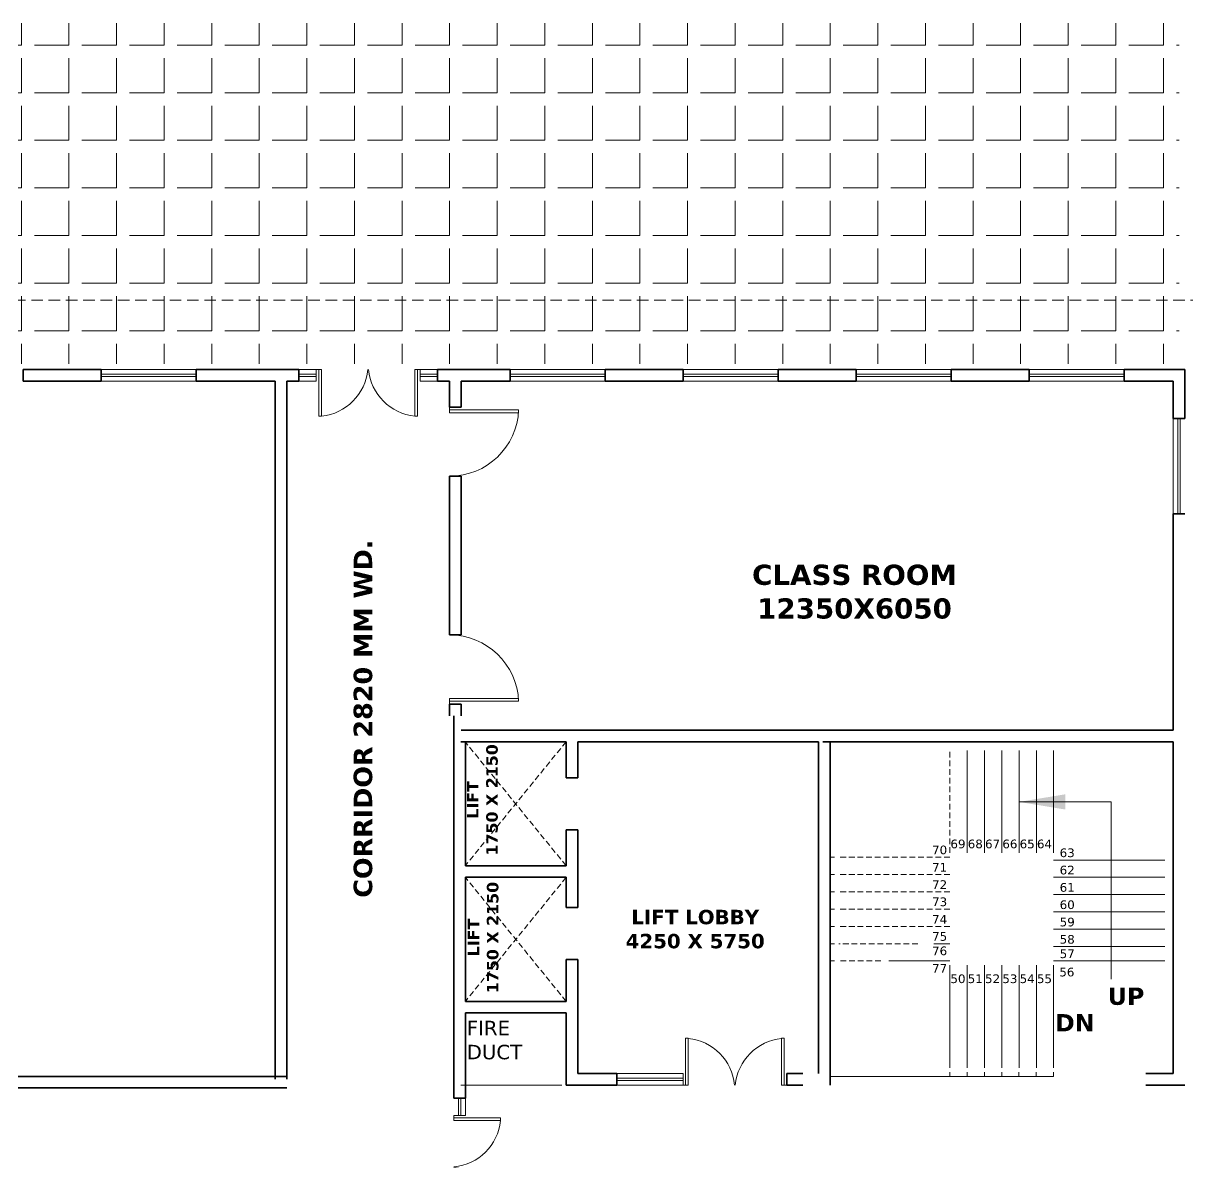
# Model space of a CAD drawing. Header units: millimetres. Extents: x -907591 to 4513934, y -12317808 to 1850003.
# Drawn here: x -408099 to -387910, y -5525306 to -5505561 of the extents above; entities that cross this region are included whole.
import ezdxf

# ---------------------------------------------------------------- set-up
doc = ezdxf.new("R2010")
doc.units = ezdxf.units.MM
doc.header["$LTSCALE"] = 2
doc.header["$MEASUREMENT"] = 0
doc.linetypes.add('DASHED2', pattern=[0.375, 0.25, -0.125])
doc.linetypes.add('HIDDEN', pattern=[0.375, 0.25, -0.125])
doc.layers.add('AEROW', color=7, linetype='Continuous', lineweight=15, true_color=0x0d0d0d)
doc.layers.add('DOT', color=7, linetype='DASHED2', lineweight=0, true_color=0x89067c)
for name, color, linetype, lineweight in [('DOOR', 27, 'Continuous', 5), ('DUCT', 37, 'Continuous', 35), ('glass', 5, 'Continuous', 15), ('HAT', 42, 'Continuous', 5), ('SILL', 74, 'Continuous', 9), ('STAIR', 252, 'Continuous', 9), ('TEXT', 7, 'Continuous', 13), ('WAll', 250, 'Continuous', 35)]:
    doc.layers.add(name, color=color, linetype=linetype, lineweight=lineweight)
doc.styles.add('INNER DIM', font='', dxfattribs={"height": 250})
doc.styles.add('style2', font='')
doc.styles.get('INNER DIM').set_extended_font_data('Arial Narrow', bold=True)
doc.styles.get('style2').set_extended_font_data('Verdana')
doc.dimstyles.new('INNER DIM', dxfattribs={"dimscale": 0, "dimtxt": 250, "dimasz": 100, "dimexe": 50, "dimexo": 50, "dimgap": 50, "dimtad": 0, "dimdec": 0, "dimzin": 0, "dimdsep": 46, "dimtxsty": 'INNER DIM', "dimblk": 'ARCHTICK', "dimcen": 100, "dimdle": 50, "dimclrd": 256, "dimclre": 256, "dimclrt": 256, "dimadec": 0, "dimazin": 0, "dimtfac": 1, "dimtdec": 0, "dimtix": 1, "dimtmove": 2, "dimatfit": 3, "dimfxl": 50, "dimfxlon": 1, "dimtolj": 1, "dimtzin": 0, "dimlwd": -1, "dimlwe": -1, "dimarcsym": 1})

# ---------------------------------------------------------------- blocks, each defined once
blk = doc.blocks.new('1000 DOOR R')
at = {"layer": 'DOOR', "color": 252, "ltscale": 200}
for p, q in [((-900, -900), (0, -900)), ((-900, -900), (-900, -950)), ((-900, -950), (0, -950)), ((0, -1000), (0, -900))]:
    blk.add_line(p, q, dxfattribs=at)
blk.add_arc((96, -1003), 1001, 95.4612, 174.0988, dxfattribs=at)
blk = doc.blocks.new('A$C44E84F5B')
at = {"layer": 'SILL', "ltscale": 0.1, "extrusion": (0, 0, -1), "xscale": -0.8999999999990947, "yscale": 0.8999999999990947, "zscale": -0.900000000403865, "rotation": 180}
blk.add_blockref('1000 DOOR R', (0, 900), dxfattribs=at)
at = {"layer": 'SILL', "ltscale": 0.1, "extrusion": (0, 0, -1), "xscale": 0.8999999999990947, "yscale": 0.8999999999990947, "zscale": -0.900000000403865}
blk.add_blockref('1000 DOOR R', (0, 900), dxfattribs=at)
blk = doc.blocks.new('A$C378B1DF0')
at = {"layer": 'DOOR', "ltscale": 0.1}
for p, q in [((1100, 0), (1100, 1196)), ((1150, 0), (1150, 1199)), ((1200, 0), (1100, 0))]:
    blk.add_line(p, q, dxfattribs=at)
blk.add_arc((1200, 0), 1200, 92.388, 180, dxfattribs=at)
blk = doc.blocks.new('_ArchTick')
at = {"color": 0, "linetype": 'ByBlock', "const_width": 0.15}
blk.add_lwpolyline([(-0.5, -0.5), (0.5, 0.5)], dxfattribs=at)

msp = doc.modelspace()

# ---------------------------------------------------------------- hatches: boundary and pattern name
at = {"layer": 'HAT', "ltscale": 100}
h = msp.add_hatch(dxfattribs=at)
h.set_pattern_fill('ANGLE', color=256, scale=3000, style=0)
h.set_pattern_definition([(180, (-2287481.95, 738485.4), (0, 825), [600, -225]), (90, (-2287481.95, 738485.4), (825, 5e-14), [600, -225])])
h.paths.add_polyline_path([(-388059, -5505561), (-444789, -5505561), (-444789, -5511461), (-388059, -5511461)])

# ---------------------------------------------------------------- linework, layer by layer
at = {"layer": 'DOT', "ltscale": 400}
msp.add_line((-386759, -5510361), (-408980, -5510361), dxfattribs=at)
at = {"layer": 'DUCT', "ltscale": 100}
for p, q in [((-389009, -5511561), (-387959, -5511561)), ((-389009, -5511761), (-389009, -5511561)), ((-387959, -5512411), (-387959, -5511561)), ((-388159, -5511761), (-389009, -5511761)), ((-388159, -5512411), (-388159, -5511761)), ((-387959, -5512411), (-388159, -5512411)), ((-388159, -5514061), (-387959, -5514061)), ((-388159, -5514061), (-388159, -5514811))]:
    msp.add_line(p, q, dxfattribs=at)
for points in [[(-408099, -5511561), (-406749, -5511561), (-406749, -5511761), (-408099, -5511761)], [(-398009, -5511561), (-396659, -5511561), (-396659, -5511761), (-398009, -5511761)], [(-395009, -5511561), (-393659, -5511561), (-393659, -5511761), (-395009, -5511761)], [(-392009, -5511561), (-390659, -5511561), (-390659, -5511761), (-392009, -5511761)]]:
    msp.add_lwpolyline(points, close=True, dxfattribs=at)
for points in [[(-403729, -5511761), (-405099, -5511761), (-405099, -5511561), (-403319, -5511561), (-403319, -5511761), (-403529, -5511761)], [(-400709, -5511761), (-400919, -5511761), (-400919, -5511561), (-399659, -5511561), (-399659, -5511761), (-400509, -5511761)]]:
    msp.add_lwpolyline(points, dxfattribs=at)
at = {"layer": 'glass', "ltscale": 100}
for p, q in [((-405099, -5511641), (-406749, -5511641)), ((-405099, -5511681), (-406749, -5511681)), ((-403319, -5511641), (-403019, -5511641)), ((-403319, -5511681), (-403019, -5511681)), ((-401219, -5511641), (-400919, -5511641)), ((-401219, -5511681), (-400919, -5511681)), ((-398009, -5511641), (-399659, -5511641)), ((-398009, -5511681), (-399659, -5511681)), ((-395009, -5511641), (-396659, -5511641)), ((-395009, -5511681), (-396659, -5511681)), ((-392009, -5511641), (-393659, -5511641)), ((-392009, -5511681), (-393659, -5511681)), ((-389009, -5511641), (-390659, -5511641)), ((-389009, -5511681), (-390659, -5511681)), ((-388079, -5514061), (-388079, -5512411)), ((-388039, -5514061), (-388039, -5512411)), ((-397810, -5523841), (-396660, -5523841)), ((-397810, -5523881), (-396660, -5523881)), ((-400554, -5524486), (-400554, -5524186)), ((-400514, -5524486), (-400514, -5524186))]:
    msp.add_line(p, q, dxfattribs=at)
at = {"layer": 'SILL', "ltscale": 100}
for p, q in [((-405099, -5511561), (-406749, -5511561)), ((-403319, -5511561), (-403019, -5511561)), ((-403019, -5511761), (-403019, -5511561)), ((-401219, -5511561), (-400919, -5511561)), ((-401219, -5511761), (-401219, -5511561)), ((-398009, -5511561), (-399659, -5511561)), ((-395009, -5511561), (-396659, -5511561)), ((-392009, -5511561), (-393659, -5511561)), ((-389009, -5511561), (-390659, -5511561)), ((-405099, -5511761), (-406758, -5511761)), ((-403319, -5511761), (-403019, -5511761)), ((-401219, -5511761), (-400919, -5511761)), ((-398009, -5511761), (-399668, -5511761)), ((-395009, -5511761), (-396668, -5511761)), ((-392009, -5511761), (-393668, -5511761)), ((-389009, -5511761), (-390668, -5511761)), ((-388159, -5514061), (-388159, -5512411)), ((-400434, -5524486), (-400434, -5523211)), ((-397810, -5523761), (-396660, -5523761)), ((-396660, -5523761), (-396660, -5523961)), ((-397810, -5523961), (-396660, -5523961)), ((-400634, -5524486), (-400434, -5524486))]:
    msp.add_line(p, q, dxfattribs=at)
at = {"layer": 'STAIR', "linetype": 'HIDDEN', "ltscale": 200}
for p, q in [((-398686, -5520161), (-400439, -5518011)), ((-398686, -5518011), (-400436, -5520161)), ((-392034, -5519936), (-392034, -5518161)), ((-392034, -5520011), (-393959, -5520011)), ((-398686, -5522511), (-400434, -5520361)), ((-398686, -5520361), (-400434, -5522511)), ((-392034, -5520311), (-393959, -5520311)), ((-392034, -5520611), (-393959, -5520611)), ((-392034, -5520911), (-393959, -5520911)), ((-392034, -5521211), (-393959, -5521211)), ((-392588, -5521511), (-393959, -5521511)), ((-393229, -5521811), (-393959, -5521811))]:
    msp.add_line(p, q, dxfattribs=at)
at = {"layer": 'STAIR', "ltscale": 100}
for p, q in [((-391734, -5519936), (-391734, -5518161)), ((-391434, -5519936), (-391434, -5518161)), ((-391134, -5519936), (-391134, -5518161)), ((-390834, -5519936), (-390834, -5518161)), ((-390534, -5519936), (-390534, -5518161)), ((-390234, -5519936), (-390234, -5518161)), ((-394034, -5520011), (-394109, -5520011)), ((-390234, -5520061), (-388309, -5520061)), ((-394034, -5520311), (-394109, -5520311)), ((-390234, -5520361), (-388309, -5520361)), ((-394034, -5520611), (-394109, -5520611)), ((-390234, -5520661), (-388309, -5520661)), ((-394034, -5520911), (-394109, -5520911)), ((-390234, -5520961), (-388309, -5520961)), ((-394034, -5521211), (-394109, -5521211)), ((-390234, -5521261), (-388309, -5521261)), ((-394034, -5521511), (-394109, -5521511)), ((-394034, -5521511), (-394109, -5521511)), ((-392034, -5521511), (-392314, -5521511)), ((-390234, -5521561), (-388309, -5521561)), ((-394034, -5521811), (-394109, -5521811)), ((-394034, -5521811), (-394109, -5521811)), ((-392034, -5521811), (-393093, -5521811)), ((-392034, -5521886), (-392034, -5523661)), ((-391734, -5521886), (-391734, -5523661)), ((-391434, -5521886), (-391434, -5523661)), ((-391134, -5521886), (-391134, -5523661)), ((-390834, -5521886), (-390834, -5523661)), ((-390534, -5521886), (-390534, -5523661)), ((-390234, -5521811), (-388309, -5521811)), ((-390234, -5521886), (-390234, -5523661)), ((-390235, -5523811), (-394109, -5523811)), ((-392035, -5523736), (-392035, -5523811)), ((-391735, -5523736), (-391735, -5523811)), ((-391435, -5523736), (-391435, -5523811)), ((-391135, -5523736), (-391135, -5523811)), ((-390835, -5523736), (-390835, -5523811)), ((-390535, -5523736), (-390535, -5523811)), ((-390235, -5523736), (-390235, -5523811)), ((-400510, -5523961), (-398760, -5523961))]:
    msp.add_line(p, q, dxfattribs=at)
at = {"layer": 'WAll', "ltscale": 100}
for p, q in [((-403729, -5523861), (-403729, -5511761)), ((-403529, -5523861), (-403529, -5511761)), ((-400709, -5511761), (-400709, -5512211)), ((-400509, -5511761), (-400509, -5512211)), ((-400709, -5512211), (-400509, -5512211)), ((-400709, -5512211), (-400509, -5512211)), ((-400709, -5513411), (-400709, -5516161)), ((-400709, -5513411), (-400509, -5513411)), ((-400509, -5513411), (-400509, -5516161)), ((-388159, -5517811), (-388159, -5514811)), ((-400709, -5516161), (-400509, -5516161)), ((-400709, -5517361), (-400509, -5517361)), ((-400709, -5517361), (-400709, -5517561)), ((-400634, -5524186), (-400634, -5517561)), ((-400509, -5517361), (-400509, -5517561)), ((-400509, -5517811), (-388159, -5517811)), ((-400510, -5518011), (-398686, -5518011)), ((-400434, -5518011), (-400434, -5520161)), ((-398686, -5518636), (-398686, -5518011)), ((-394309, -5518011), (-398486, -5518011)), ((-398486, -5518636), (-398486, -5518011)), ((-394310, -5523761), (-394310, -5518011)), ((-394309, -5523761), (-394309, -5518011)), ((-394234, -5518011), (-388159, -5518011)), ((-394109, -5523961), (-394109, -5518011)), ((-388159, -5523761), (-388159, -5518011)), ((-398686, -5518636), (-398486, -5518636)), ((-398686, -5520161), (-398686, -5519536)), ((-398686, -5519536), (-398486, -5519536)), ((-398486, -5520886), (-398486, -5519536)), ((-400434, -5520161), (-398686, -5520161)), ((-400434, -5520361), (-400434, -5522511)), ((-400434, -5520361), (-398686, -5520361)), ((-398686, -5520361), (-398686, -5520886)), ((-398686, -5520886), (-398686, -5520361)), ((-398686, -5520886), (-398486, -5520886)), ((-398686, -5521786), (-398686, -5522311)), ((-398686, -5522511), (-398686, -5521786)), ((-398686, -5521786), (-398486, -5521786)), ((-398486, -5523761), (-398486, -5521786)), ((-400434, -5522511), (-398686, -5522511)), ((-400434, -5522711), (-400434, -5524186)), ((-400434, -5522711), (-398686, -5522711)), ((-398686, -5523961), (-398686, -5522711)), ((-400434, -5523211), (-400434, -5524186)), ((-423230, -5523811), (-403529, -5523811)), ((-397810, -5523761), (-398486, -5523761)), ((-397810, -5523961), (-397810, -5523761)), ((-394860, -5523761), (-394585, -5523761)), ((-394860, -5523761), (-394860, -5523961)), ((-388159, -5523761), (-388634, -5523761)), ((-423230, -5524011), (-403529, -5524011)), ((-398686, -5523961), (-397810, -5523961)), ((-394860, -5523961), (-394585, -5523961)), ((-387959, -5523961), (-388634, -5523961)), ((-400634, -5524186), (-400434, -5524186))]:
    msp.add_line(p, q, dxfattribs=at)

# ---------------------------------------------------------------- block references
at = {"layer": 'DOOR', "ltscale": 100, "xscale": -1}
for name, p, rotation in [('A$C44E84F5B', (-401219, -5511561), 90), ('A$C378B1DF0', (-400709, -5513411), 269.9999520619439)]:
    msp.add_blockref(name, p, dxfattribs=dict(at, rotation=rotation))
at = {"layer": 'DOOR', "ltscale": 100, "rotation": 270}
msp.add_blockref('A$C378B1DF0', (-400709, -5516161), dxfattribs=at)
at = {"layer": 'DOOR', "ltscale": 100}
msp.add_blockref('A$C44E84F5B', (-400634, -5526286), dxfattribs=at)
at = {"layer": 'SILL', "ltscale": 0.1, "extrusion": (0, 0, -1), "xscale": -0.900000000023283, "yscale": 0.900000000023283, "zscale": -0.900000000403865, "rotation": 90}
msp.add_blockref('1000 DOOR R', (395760, -5523961), dxfattribs=at)
at = {"layer": 'SILL', "ltscale": 0.1, "xscale": -0.900000000023283, "yscale": 0.900000000023283, "zscale": 0.900000000403865, "rotation": 90}
msp.add_blockref('1000 DOOR R', (-395760, -5523961), dxfattribs=at)

# ---------------------------------------------------------------- texts
at = {"layer": 'TEXT', "ltscale": 0.1, "attachment_point": 5, "rotation": 90, "style": 'style2'}
for s, insert, char_height in [('{\\fVerdana|b1|i0|c0|p34;\\H1.2857x;CORRIDOR 2820 MM WD.\\H0.77778x; }', (-402207, -5517612), 250), ('{\\fVerdana|b1|i0|c0|p34;LIFT\\P1750 X 2150 }', (-400138, -5519019), 200), ('{\\fVerdana|b1|i0|c0|p34;LIFT\\P1750 X 2150 }', (-400126, -5521404), 200)]:
    msp.add_mtext(s, dxfattribs=dict(at, insert=insert, char_height=char_height))
at = {"layer": 'TEXT', "ltscale": 0.1, "attachment_point": 5, "style": 'style2'}
for s, insert, char_height in [('\\pt3850;{\\fVerdana|b1|i0|c0|p34;CLASS ROOM\\P12350X6050}', (-393687, -5515413), 350), ('69', (-391893, -5519784), 150), ('68', (-391593, -5519784), 150), ('67', (-391293, -5519784), 150), ('66', (-390993, -5519784), 150), ('65', (-390693, -5519784), 150), ('64', (-390393, -5519784), 150), ('70', (-392211, -5519887), 150), ('63', (-389999, -5519937), 150), ('71', (-392211, -5520187), 150), ('62', (-389999, -5520237), 150), ('72', (-392211, -5520487), 150), ('61', (-389999, -5520537), 150), ('73', (-392211, -5520787), 150), ('60', (-389999, -5520837), 150), ('74', (-392211, -5521087), 150), ('59', (-389999, -5521137), 150), ('75', (-392211, -5521387), 150), ('58', (-389999, -5521437), 150), ('76', (-392211, -5521637), 150), ('57', (-389999, -5521687), 150), ('77', (-392211, -5521937), 150), ('56', (-390005, -5522004), 150), ('50', (-391893, -5522120), 150), ('51', (-391593, -5522120), 150), ('52', (-391293, -5522120), 150), ('53', (-390993, -5522120), 150), ('54', (-390693, -5522120), 150), ('55', (-390393, -5522120), 150), ('{\\fVerdana|b1|i0|c0|p34;UP}', (-388979, -5522424), 300), ('{\\fVerdana|b1|i0|c0|p34;DN}', (-389867, -5522881), 300)]:
    msp.add_mtext(s, dxfattribs=dict(at, insert=insert, char_height=char_height))
at = {"layer": 'TEXT', "ltscale": 0.1, "insert": (-396449, -5521260), "char_height": 250, "width": 3864.69, "attachment_point": 5, "style": 'style2'}
msp.add_mtext('{\\fVerdana|b1|i0|c0|p34;LIFT LOBBY\\P4250 X 5750}', dxfattribs=at)
at = {"layer": 'TEXT', "lineweight": 30, "ltscale": 100, "insert": (-400412, -5522847), "char_height": 250, "width": 943.08, "attachment_point": 1, "style": 'style2'}
msp.add_mtext('FIRE\\PDUCT', dxfattribs=at)

# ---------------------------------------------------------------- leaders
at = {"layer": 'AEROW', "lineweight": 35, "ltscale": 100}
msp.add_leader([(-390834, -5519054), (-389238, -5519054), (-389238, -5522128)], dimstyle='INNER DIM', override={"dimscale": 1, "dimasz": 800}, dxfattribs=at)

doc.saveas('drawing.dxf')
